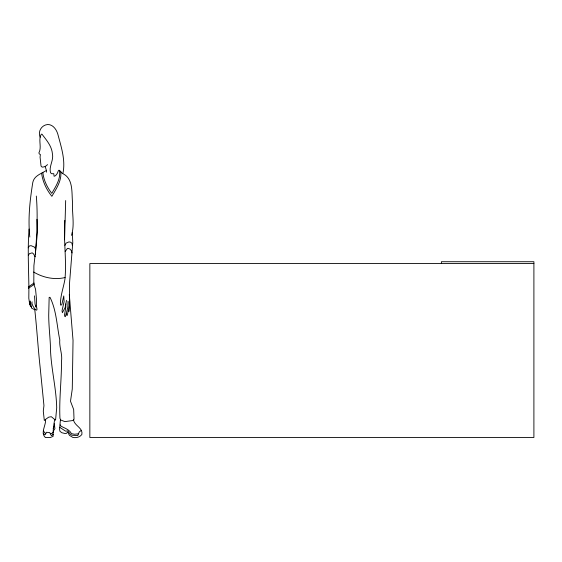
<?xml version="1.0" encoding="UTF-8"?>
<svg xmlns="http://www.w3.org/2000/svg" width="562" height="562" viewBox="0 0 562 562"><rect width="100%" height="100%" fill="white"/><g stroke="black" fill="none" stroke-linecap="round" stroke-linejoin="round"><path stroke-width="0.84" d="M54.718 419.35C53.727 425.005 52.877 430.541 53.151 436.316L50.411 437.496L45.346 437.496C40.141 432.768 46.203 425.209 45.557 419.407L48.683 417.166L51.282 416.702L55.561 420.186L56.699 407.801C56.235 386.74 50.425 366.178 50.39 345.23C49.899 335.17 48.739 325.18 48.711 315.099L49.154 297.403L49.997 297.298C56.509 310.393 56.86 325.742 59.776 339.891C59.087 347.112 62.6 354.074 61.504 361.204C61.574 380.319 59.038 399.329 59.951 418.353L60.717 419.983L64.848 421.612L72.905 420.524L74.029 419.287L73.671 409.508L70.496 401.254L72.273 389.052L73.039 340.41L69.288 294.46M28.908 288.004L28.543 288.264L28.374 286.971L34.085 283.002L34.296 284.295L28.908 288.004L28.81 298.281L29.723 304.541L30.186 304.983M34.956 256.342L33.896 265.763L33.804 283.157M64.581 239.749L65.67 200.55M68.037 301.239L67.812 307.512L65.347 316.708L64.728 316.336L64.532 314.846L65.845 307.077L65.845 303.88M40.134 137.233C37.696 131.564 41.433 125.143 47.63 124.504C52.891 124.392 56.333 129.372 57.753 133.889C61.082 146.612 65.656 159.777 62.993 173.047L62.361 173.567C56.621 166.197 59.811 172.773 54.978 175.969L54.093 176.278L53.748 173.672L51.711 173.728L50.559 172.801C48.641 166.493 53.875 160.367 52.428 153.939C51.802 146.071 46.52 140.212 42.038 134.255L41.342 134.149C37.865 139.678 42.094 147.033 38.904 152.864L39.284 153.939L40.38 154.48L40.071 157.1L41.04 166.036L42.136 167.118L43.66 166.949L45.178 166.535L47.587 164.638M73.503 419.884C74.507 425.947 83.267 427.851 81.834 434.552C79.678 437.257 76.277 438.03 72.983 437.496L69.435 435.36L67.679 432.002L66.471 433.365L64.77 433.457L61.799 432.719L59.958 431.314L59.558 429.291L60.45 419.435M68.283 310.8L68.719 311.608L69.14 311.172C70.32 300.192 68.754 289.163 69.934 278.204L72.779 242.489L72.322 232.408M29.069 229.029C27.552 248.158 28.606 267.435 28.88 286.564M36.312 196.061C38.033 216.23 36.762 236.588 35.146 256.764L33.425 253.785L32.189 252.851L29.428 253.659L28.325 255.338M64.792 220.353C63.443 239.77 66.646 259.208 65.023 278.64C63.675 287.393 60.141 295.921 60.478 304.969L61.125 305.152L61.869 304.407L63.752 295.956L64.11 301.548L62.031 310.744L62.389 312.732L65.185 307.449L66.513 300.305M35.294 254.34L37.485 231.853L36.944 219.292M71.493 235.38C74.858 224.772 71.901 213.307 72.526 202.341C71.529 192.485 73.58 178.526 62.494 173.461M59.853 427.422L65.642 431.166L67.812 430.885L70.313 434.243L71.852 435.234L77.746 435.571L79.284 431.911L81.378 430.316M53.179 428.553L54.633 425.413M64.953 245.383L66.042 243.142L68.993 241.899L70.615 242.208L71.978 243.262L72.322 245.341M65.185 251.509L67.426 248.404L68.494 248.404L70.152 249.212L71.451 250.828L71.971 252.942M28.198 247.821L29.301 246.016L30.987 245.643L34.303 247.034L35.631 249.001M53.278 431.152L54.907 428.694L54.31 423.622M45.557 419.407L44.314 420.481L43.288 411.131L43.955 405.602L40.12 367.183C38.033 348.089 36.895 328.896 34.788 309.76L31.627 308.166L30.299 301.021M53.397 432.178L51.592 433.569L50.271 433.653L49.716 432.592L46.47 432.269L45.269 434.595L44.405 434.735L43.225 433.295M34.788 309.76L35.287 309.437M53.397 434.314L51.325 435.62L50.271 433.653M45.178 166.535L46.414 170.434C41.462 173.658 34.205 175.632 32.828 182.271C29.905 200.255 27.861 218.85 29.814 237.059M65.073 277.544C54.458 280.115 42.937 277.621 33.678 272.043M78.497 433.801L74.409 434.236L71.472 433.632C69.288 429.326 64.834 428.314 61.026 426.179L60.225 424.844M533.9 263.578L89.85 263.578L89.85 437.496L533.9 437.496L533.9 261.723L441.388 261.723L441.388 263.578M45.74 433.267L45.03 433.105L43.541 431.11M31.402 306.957L30.397 306.367L29.617 301.267M34.528 295.858L35.076 304.372L35.926 306.241L36.509 306.36L36.572 300.087L35.568 289.275L33.973 284.512M35.371 305.37L36.01 307.112L36.79 307.667C38.371 315.015 30.432 304.014 32.118 301.892M60.766 171.958C61.799 180.802 56.109 189.015 51.873 196.321C46.555 189.787 42.635 181.624 41.609 173.222M59.488 170.623C60.907 178.878 55.708 186.577 51.781 193.377C47.187 187.406 43.632 180.058 42.838 172.513M46.414 170.434L46.541 172.183M66.379 313.673L66.449 315.022L67.292 315.394L69.203 305.763L69.203 301.787"/></g></svg>
